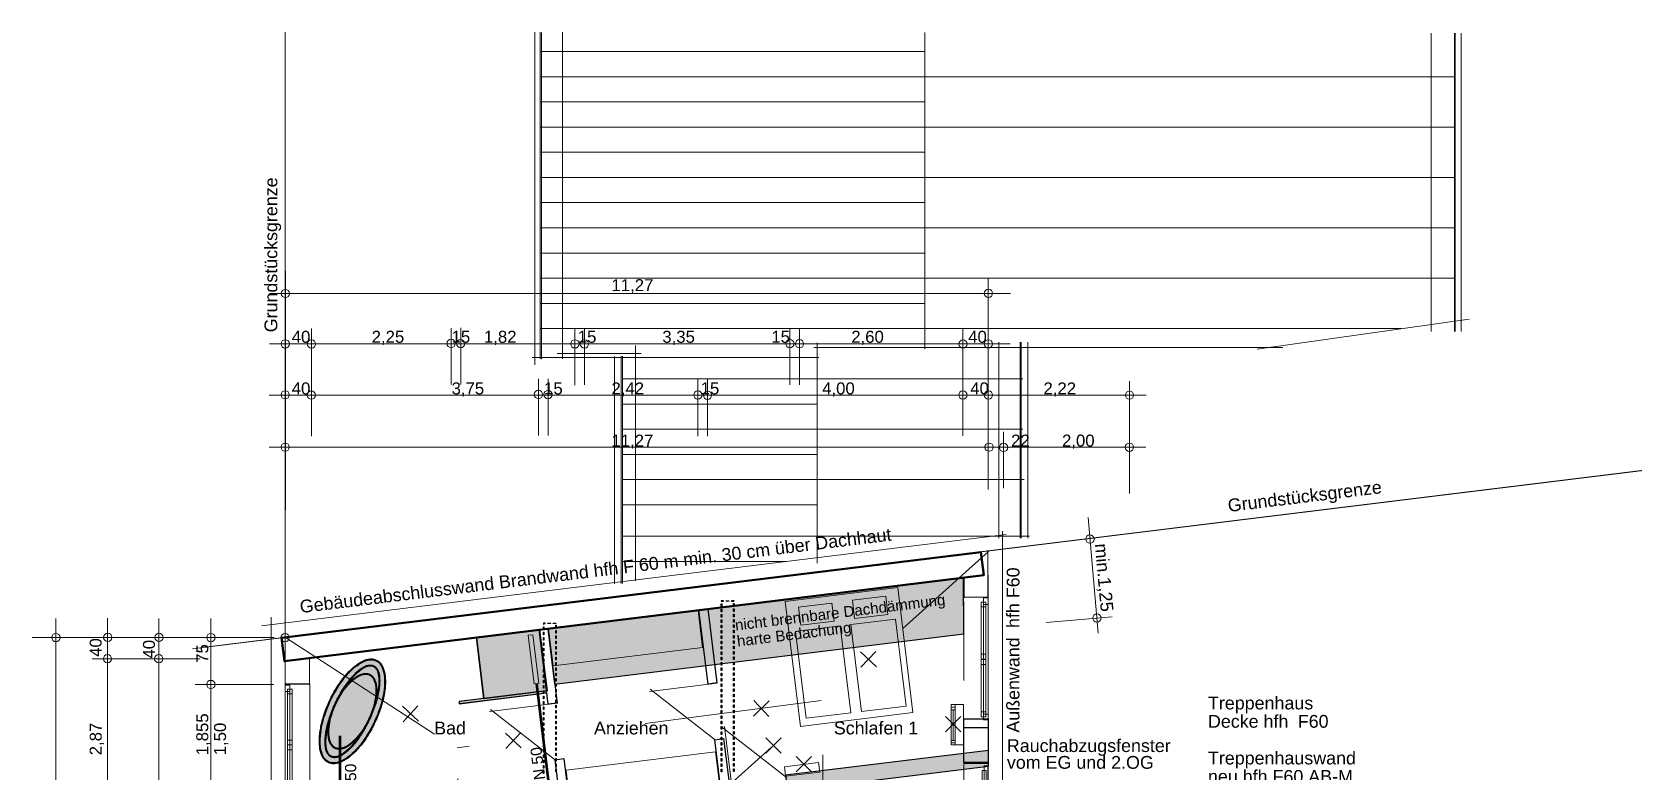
# Model space of a CAD drawing. Header units: millimetres. Extents: x 1501 to 41669, y -38 to 29710.
# Drawn here: x 1501 to 26954, y 17957 to 29710 of the extents above; entities that cross this region are included whole.
import ezdxf

# ---------------------------------------------------------------- set-up
doc = ezdxf.new("R2010")
doc.units = ezdxf.units.MM
doc.header["$LTSCALE"] = 50
doc.linetypes.add('PDF_56-4_56-4_0-0_0-0', pattern=[112.8, 56.4, -56.4, 0, 0])
for name, color, linetype in [('00_Wand_Bestand', 7, 'Continuous'), ('03_Sanitaer', 5, 'Continuous'), ('05_Linien_stark', 7, 'Continuous'), ('06_Linien_fein', 3, 'Continuous'), ('07_Bemassung', 6, 'Continuous'), ('10_Text', 7, 'Continuous'), ('11_Sonstiges', 30, 'Continuous')]:
    doc.layers.add(name, color=color, linetype=linetype)
doc.styles.add('PLAN', font='arial.ttf')

msp = doc.modelspace()

# ---------------------------------------------------------------- hatches: boundary and pattern name
at = {"layer": '00_Wand_Bestand'}
msp.add_hatch(color=7, dxfattribs=at).paths.add_polyline_path([(16697, 18299), (13473, 17903), (13504, 17655), (16698, 18047)])
at = {"layer": '03_Sanitaer', "transparency": 33554569}
msp.add_hatch(color=7, dxfattribs=at).paths.add_polyline_path([(8561, 20095), (9564, 20218), (9683, 19243), (8681, 19120)])
at = {"layer": '03_Sanitaer', "transparency": 33554559}
for points in [[(6211, 18104), (6199, 18111), (6187, 18118), (6176, 18126), (6165, 18135), (6155, 18144), (6146, 18155), (6137, 18166), (6128, 18178), (6120, 18191), (6113, 18205), (6106, 18219), (6100, 18234), (6094, 18250), (6089, 18266), (6084, 18283), (6080, 18301), (6076, 18319), (6073, 18338), (6071, 18357), (6069, 18377), (6067, 18398), (6066, 18419), (6066, 18441), (6066, 18463), (6067, 18485), (6068, 18508), (6070, 18531), (6072, 18555), (6075, 18579), (6078, 18604), (6082, 18629), (6087, 18654), (6091, 18679), (6097, 18705), (6103, 18731), (6109, 18758), (6116, 18784), (6124, 18811), (6132, 18838), (6141, 18866), (6150, 18893), (6160, 18921), (6170, 18948), (6181, 18976), (6192, 19004), (6204, 19032), (6216, 19060), (6229, 19088), (6242, 19116), (6256, 19143), (6269, 19170), (6284, 19197), (6298, 19223), (6313, 19249), (6328, 19274), (6343, 19299), (6358, 19323), (6374, 19346), (6389, 19369), (6405, 19392), (6421, 19414), (6437, 19435), (6454, 19456), (6470, 19476), (6486, 19496), (6503, 19515), (6520, 19533), (6536, 19551), (6553, 19568), (6570, 19584), (6587, 19600), (6603, 19615), (6620, 19629), (6637, 19642), (6654, 19655), (6670, 19667), (6687, 19679), (6703, 19689), (6720, 19699), (6736, 19708), (6752, 19716), (6768, 19724), (6784, 19730), (6800, 19736), (6816, 19741), (6831, 19745), (6846, 19748), (6861, 19750), (6876, 19751), (6890, 19752), (6904, 19751), (6918, 19750), (6932, 19747), (6945, 19744), (6958, 19739), (6971, 19734), (6983, 19728), (6995, 19721), (7006, 19713), (7016, 19704), (7026, 19694), (7036, 19684), (7045, 19672), (7053, 19660), (7061, 19647), (7069, 19634), (7075, 19619), (7082, 19604), (7087, 19589), (7093, 19572), (7097, 19555), (7101, 19538), (7105, 19519), (7108, 19501), (7111, 19481), (7113, 19461), (7114, 19441), (7115, 19420), (7115, 19398), (7115, 19376), (7115, 19354), (7113, 19331), (7112, 19307), (7109, 19284), (7107, 19259), (7103, 19235), (7099, 19210), (7095, 19185), (7090, 19159), (7085, 19133), (7079, 19107), (7072, 19081), (7065, 19054), (7057, 19027), (7049, 19000), (7041, 18973), (7032, 18946), (7022, 18918), (7012, 18890), (7001, 18863), (6990, 18835), (6978, 18807), (6965, 18779), (6953, 18751), (6939, 18723), (6926, 18695), (6912, 18668), (6898, 18642), (6883, 18615), (6869, 18590), (6854, 18565), (6839, 18540), (6823, 18516), (6808, 18492), (6792, 18469), (6776, 18447), (6760, 18425), (6744, 18403), (6728, 18383), (6711, 18362), (6695, 18343), (6678, 18324), (6662, 18306), (6645, 18288), (6628, 18271), (6612, 18255), (6595, 18239), (6578, 18224), (6561, 18210), (6544, 18196), (6528, 18183), (6511, 18171), (6494, 18160), (6478, 18149), (6462, 18140), (6445, 18131), (6429, 18122), (6413, 18115), (6397, 18109), (6381, 18103), (6366, 18098), (6351, 18094), (6335, 18091), (6321, 18089), (6306, 18087), (6291, 18087), (6277, 18088), (6263, 18089), (6250, 18091), (6236, 18095), (6223, 18099)], [(6253, 18194), (6242, 18200), (6232, 18206), (6223, 18214), (6215, 18222), (6207, 18232), (6199, 18242), (6192, 18254), (6186, 18266), (6181, 18279), (6176, 18293), (6171, 18308), (6167, 18324), (6164, 18340), (6162, 18357), (6160, 18375), (6158, 18394), (6157, 18413), (6157, 18433), (6157, 18453), (6158, 18475), (6159, 18496), (6161, 18519), (6164, 18541), (6167, 18565), (6171, 18589), (6175, 18613), (6180, 18638), (6185, 18663), (6191, 18688), (6198, 18714), (6205, 18741), (6213, 18767), (6221, 18794), (6229, 18821), (6239, 18849), (6249, 18877), (6259, 18904), (6270, 18933), (6281, 18961), (6293, 18989), (6306, 19018), (6319, 19046), (6332, 19074), (6346, 19102), (6360, 19130), (6374, 19157), (6389, 19183), (6403, 19209), (6418, 19234), (6433, 19259), (6449, 19283), (6464, 19307), (6480, 19330), (6495, 19352), (6511, 19374), (6527, 19395), (6542, 19415), (6558, 19435), (6574, 19453), (6590, 19472), (6606, 19489), (6622, 19506), (6638, 19522), (6653, 19537), (6669, 19551), (6684, 19564), (6700, 19577), (6715, 19589), (6730, 19599), (6745, 19609), (6760, 19618), (6775, 19626), (6789, 19633), (6803, 19640), (6817, 19645), (6831, 19649), (6844, 19652), (6858, 19654), (6870, 19655), (6883, 19655), (6895, 19654), (6907, 19652), (6918, 19649), (6929, 19644), (6939, 19639), (6949, 19632), (6958, 19625), (6967, 19616), (6975, 19607), (6982, 19596), (6989, 19585), (6995, 19572), (7001, 19559), (7006, 19545), (7010, 19530), (7014, 19515), (7017, 19498), (7020, 19481), (7022, 19463), (7023, 19445), (7024, 19426), (7025, 19406), (7024, 19385), (7023, 19364), (7022, 19342), (7020, 19320), (7017, 19297), (7014, 19274), (7011, 19250), (7006, 19226), (7001, 19201), (6996, 19176), (6990, 19150), (6984, 19124), (6977, 19098), (6969, 19071), (6961, 19044), (6952, 19017), (6943, 18990), (6933, 18962), (6923, 18934), (6912, 18906), (6900, 18878), (6888, 18850), (6876, 18821), (6863, 18793), (6849, 18764), (6835, 18736), (6821, 18709), (6807, 18682), (6793, 18656), (6778, 18630), (6763, 18604), (6748, 18580), (6733, 18555), (6717, 18532), (6702, 18509), (6686, 18487), (6671, 18465), (6655, 18444), (6639, 18424), (6623, 18404), (6607, 18385), (6591, 18367), (6576, 18350), (6560, 18333), (6544, 18317), (6528, 18302), (6513, 18288), (6497, 18274), (6481, 18262), (6466, 18250), (6451, 18239), (6436, 18229), (6421, 18220), (6407, 18212), (6392, 18205), (6378, 18199), (6364, 18194), (6350, 18190), (6337, 18186), (6324, 18184), (6311, 18183), (6299, 18183), (6287, 18184), (6275, 18187), (6264, 18190)], [(6316, 18330), (6305, 18336), (6295, 18342), (6286, 18349), (6276, 18358), (6268, 18367), (6260, 18376), (6252, 18387), (6245, 18398), (6239, 18410), (6233, 18423), (6228, 18436), (6223, 18450), (6219, 18465), (6215, 18480), (6212, 18496), (6209, 18512), (6207, 18529), (6206, 18547), (6205, 18565), (6204, 18583), (6204, 18602), (6205, 18621), (6206, 18641), (6208, 18661), (6210, 18682), (6213, 18703), (6216, 18724), (6220, 18746), (6224, 18768), (6229, 18790), (6235, 18813), (6241, 18835), (6247, 18858), (6254, 18881), (6262, 18904), (6270, 18928), (6279, 18951), (6288, 18975), (6298, 18999), (6308, 19022), (6319, 19046), (6330, 19070), (6342, 19093), (6354, 19115), (6366, 19138), (6378, 19159), (6391, 19181), (6404, 19202), (6417, 19222), (6430, 19241), (6444, 19261), (6457, 19279), (6471, 19297), (6485, 19315), (6499, 19332), (6513, 19348), (6528, 19363), (6542, 19378), (6557, 19393), (6571, 19406), (6585, 19419), (6600, 19431), (6614, 19443), (6629, 19454), (6643, 19464), (6658, 19473), (6672, 19482), (6686, 19489), (6700, 19496), (6714, 19503), (6728, 19508), (6741, 19512), (6755, 19516), (6768, 19519), (6781, 19521), (6794, 19522), (6807, 19522), (6819, 19521), (6831, 19519), (6843, 19517), (6854, 19513), (6865, 19508), (6876, 19503), (6886, 19496), (6896, 19489), (6905, 19481), (6914, 19472), (6922, 19462), (6929, 19452), (6936, 19441), (6942, 19429), (6948, 19416), (6954, 19403), (6958, 19389), (6963, 19374), (6966, 19359), (6969, 19343), (6972, 19327), (6974, 19310), (6976, 19292), (6977, 19274), (6977, 19256), (6977, 19237), (6976, 19217), (6975, 19197), (6974, 19177), (6971, 19157), (6969, 19136), (6965, 19114), (6961, 19093), (6957, 19071), (6952, 19048), (6947, 19026), (6941, 19003), (6934, 18980), (6927, 18957), (6920, 18934), (6911, 18911), (6903, 18887), (6893, 18864), (6884, 18840), (6873, 18816), (6863, 18793), (6851, 18769), (6840, 18746), (6828, 18723), (6816, 18701), (6803, 18679), (6791, 18658), (6778, 18637), (6765, 18617), (6751, 18597), (6738, 18578), (6724, 18559), (6710, 18541), (6696, 18524), (6682, 18507), (6668, 18491), (6654, 18475), (6639, 18460), (6625, 18446), (6610, 18432), (6596, 18419), (6581, 18407), (6567, 18396), (6553, 18385), (6538, 18375), (6524, 18365), (6510, 18357), (6495, 18349), (6481, 18342), (6467, 18336), (6454, 18331), (6440, 18326), (6427, 18322), (6413, 18320), (6400, 18318), (6387, 18317), (6375, 18317), (6362, 18317), (6350, 18319), (6339, 18322), (6327, 18326)]]:
    msp.add_hatch(color=7, dxfattribs=at).paths.add_polyline_path(points)
at = {"layer": '11_Sonstiges', "transparency": 33554559}
msp.add_hatch(color=7, dxfattribs=at).paths.add_polyline_path([(16302, 21037), (9695, 20225), (9802, 19353), (16304, 20152)])
at = {"layer": '11_Sonstiges'}
msp.add_hatch(color=7, dxfattribs=at).paths.add_polyline_path([(8285, 19077), (8290, 19040), (9676, 19211), (9671, 19247)])

# ---------------------------------------------------------------- linework, layer by layer
at = {"layer": '00_Wand_Bestand'}
msp.add_lwpolyline([(16697, 18299), (13473, 17903), (13504, 17655), (16698, 18047)], close=True, dxfattribs=at)
at = {"layer": '03_Sanitaer'}
for points in [[(8561, 20095), (9564, 20218), (9683, 19243), (8681, 19120)], [(6211, 18104), (6199, 18111), (6187, 18118), (6176, 18126), (6165, 18135), (6155, 18144), (6146, 18155), (6137, 18166), (6128, 18178), (6120, 18191), (6113, 18205), (6106, 18219), (6100, 18234), (6094, 18250), (6089, 18266), (6084, 18283), (6080, 18301), (6076, 18319), (6073, 18338), (6071, 18357), (6069, 18377), (6067, 18398), (6066, 18419), (6066, 18441), (6066, 18463), (6067, 18485), (6068, 18508), (6070, 18531), (6072, 18555), (6075, 18579), (6078, 18604), (6082, 18629), (6087, 18654), (6091, 18679), (6097, 18705), (6103, 18731), (6109, 18758), (6116, 18784), (6124, 18811), (6132, 18838), (6141, 18866), (6150, 18893), (6160, 18921), (6170, 18948), (6181, 18976), (6192, 19004), (6204, 19032), (6216, 19060), (6229, 19088), (6242, 19116), (6256, 19143), (6269, 19170), (6284, 19197), (6298, 19223), (6313, 19249), (6328, 19274), (6343, 19299), (6358, 19323), (6374, 19346), (6389, 19369), (6405, 19392), (6421, 19414), (6437, 19435), (6454, 19456), (6470, 19476), (6486, 19496), (6503, 19515), (6520, 19533), (6536, 19551), (6553, 19568), (6570, 19584), (6587, 19600), (6603, 19615), (6620, 19629), (6637, 19642), (6654, 19655), (6670, 19667), (6687, 19679), (6703, 19689), (6720, 19699), (6736, 19708), (6752, 19716), (6768, 19724), (6784, 19730), (6800, 19736), (6816, 19741), (6831, 19745), (6846, 19748), (6861, 19750), (6876, 19751), (6890, 19752), (6904, 19751), (6918, 19750), (6932, 19747), (6945, 19744), (6958, 19739), (6971, 19734), (6983, 19728), (6995, 19721), (7006, 19713), (7016, 19704), (7026, 19694), (7036, 19684), (7045, 19672), (7053, 19660), (7061, 19647), (7069, 19634), (7075, 19619), (7082, 19604), (7087, 19589), (7093, 19572), (7097, 19555), (7101, 19538), (7105, 19519), (7108, 19501), (7111, 19481), (7113, 19461), (7114, 19441), (7115, 19420), (7115, 19398), (7115, 19376), (7115, 19354), (7113, 19331), (7112, 19307), (7109, 19284), (7107, 19259), (7103, 19235), (7099, 19210), (7095, 19185), (7090, 19159), (7085, 19133), (7079, 19107), (7072, 19081), (7065, 19054), (7057, 19027), (7049, 19000), (7041, 18973), (7032, 18946), (7022, 18918), (7012, 18890), (7001, 18863), (6990, 18835), (6978, 18807), (6965, 18779), (6953, 18751), (6939, 18723), (6926, 18695), (6912, 18668), (6898, 18642), (6883, 18615), (6869, 18590), (6854, 18565), (6839, 18540), (6823, 18516), (6808, 18492), (6792, 18469), (6776, 18447), (6760, 18425), (6744, 18403), (6728, 18383), (6711, 18362), (6695, 18343), (6678, 18324), (6662, 18306), (6645, 18288), (6628, 18271), (6612, 18255), (6595, 18239), (6578, 18224), (6561, 18210), (6544, 18196), (6528, 18183), (6511, 18171), (6494, 18160), (6478, 18149), (6462, 18140), (6445, 18131), (6429, 18122), (6413, 18115), (6397, 18109), (6381, 18103), (6366, 18098), (6351, 18094), (6335, 18091), (6321, 18089), (6306, 18087), (6291, 18087), (6277, 18088), (6263, 18089), (6250, 18091), (6236, 18095), (6223, 18099)], [(6253, 18194), (6242, 18200), (6232, 18206), (6223, 18214), (6215, 18222), (6207, 18232), (6199, 18242), (6192, 18254), (6186, 18266), (6181, 18279), (6176, 18293), (6171, 18308), (6167, 18324), (6164, 18340), (6162, 18357), (6160, 18375), (6158, 18394), (6157, 18413), (6157, 18433), (6157, 18453), (6158, 18475), (6159, 18496), (6161, 18519), (6164, 18541), (6167, 18565), (6171, 18589), (6175, 18613), (6180, 18638), (6185, 18663), (6191, 18688), (6198, 18714), (6205, 18741), (6213, 18767), (6221, 18794), (6229, 18821), (6239, 18849), (6249, 18877), (6259, 18904), (6270, 18933), (6281, 18961), (6293, 18989), (6306, 19018), (6319, 19046), (6332, 19074), (6346, 19102), (6360, 19130), (6374, 19157), (6389, 19183), (6403, 19209), (6418, 19234), (6433, 19259), (6449, 19283), (6464, 19307), (6480, 19330), (6495, 19352), (6511, 19374), (6527, 19395), (6542, 19415), (6558, 19435), (6574, 19453), (6590, 19472), (6606, 19489), (6622, 19506), (6638, 19522), (6653, 19537), (6669, 19551), (6684, 19564), (6700, 19577), (6715, 19589), (6730, 19599), (6745, 19609), (6760, 19618), (6775, 19626), (6789, 19633), (6803, 19640), (6817, 19645), (6831, 19649), (6844, 19652), (6858, 19654), (6870, 19655), (6883, 19655), (6895, 19654), (6907, 19652), (6918, 19649), (6929, 19644), (6939, 19639), (6949, 19632), (6958, 19625), (6967, 19616), (6975, 19607), (6982, 19596), (6989, 19585), (6995, 19572), (7001, 19559), (7006, 19545), (7010, 19530), (7014, 19515), (7017, 19498), (7020, 19481), (7022, 19463), (7023, 19445), (7024, 19426), (7025, 19406), (7024, 19385), (7023, 19364), (7022, 19342), (7020, 19320), (7017, 19297), (7014, 19274), (7011, 19250), (7006, 19226), (7001, 19201), (6996, 19176), (6990, 19150), (6984, 19124), (6977, 19098), (6969, 19071), (6961, 19044), (6952, 19017), (6943, 18990), (6933, 18962), (6923, 18934), (6912, 18906), (6900, 18878), (6888, 18850), (6876, 18821), (6863, 18793), (6849, 18764), (6835, 18736), (6821, 18709), (6807, 18682), (6793, 18656), (6778, 18630), (6763, 18604), (6748, 18580), (6733, 18555), (6717, 18532), (6702, 18509), (6686, 18487), (6671, 18465), (6655, 18444), (6639, 18424), (6623, 18404), (6607, 18385), (6591, 18367), (6576, 18350), (6560, 18333), (6544, 18317), (6528, 18302), (6513, 18288), (6497, 18274), (6481, 18262), (6466, 18250), (6451, 18239), (6436, 18229), (6421, 18220), (6407, 18212), (6392, 18205), (6378, 18199), (6364, 18194), (6350, 18190), (6337, 18186), (6324, 18184), (6311, 18183), (6299, 18183), (6287, 18184), (6275, 18187), (6264, 18190)], [(6316, 18330), (6305, 18336), (6295, 18342), (6286, 18349), (6276, 18358), (6268, 18367), (6260, 18376), (6252, 18387), (6245, 18398), (6239, 18410), (6233, 18423), (6228, 18436), (6223, 18450), (6219, 18465), (6215, 18480), (6212, 18496), (6209, 18512), (6207, 18529), (6206, 18547), (6205, 18565), (6204, 18583), (6204, 18602), (6205, 18621), (6206, 18641), (6208, 18661), (6210, 18682), (6213, 18703), (6216, 18724), (6220, 18746), (6224, 18768), (6229, 18790), (6235, 18813), (6241, 18835), (6247, 18858), (6254, 18881), (6262, 18904), (6270, 18928), (6279, 18951), (6288, 18975), (6298, 18999), (6308, 19022), (6319, 19046), (6330, 19070), (6342, 19093), (6354, 19115), (6366, 19138), (6378, 19159), (6391, 19181), (6404, 19202), (6417, 19222), (6430, 19241), (6444, 19261), (6457, 19279), (6471, 19297), (6485, 19315), (6499, 19332), (6513, 19348), (6528, 19363), (6542, 19378), (6557, 19393), (6571, 19406), (6585, 19419), (6600, 19431), (6614, 19443), (6629, 19454), (6643, 19464), (6658, 19473), (6672, 19482), (6686, 19489), (6700, 19496), (6714, 19503), (6728, 19508), (6741, 19512), (6755, 19516), (6768, 19519), (6781, 19521), (6794, 19522), (6807, 19522), (6819, 19521), (6831, 19519), (6843, 19517), (6854, 19513), (6865, 19508), (6876, 19503), (6886, 19496), (6896, 19489), (6905, 19481), (6914, 19472), (6922, 19462), (6929, 19452), (6936, 19441), (6942, 19429), (6948, 19416), (6954, 19403), (6958, 19389), (6963, 19374), (6966, 19359), (6969, 19343), (6972, 19327), (6974, 19310), (6976, 19292), (6977, 19274), (6977, 19256), (6977, 19237), (6976, 19217), (6975, 19197), (6974, 19177), (6971, 19157), (6969, 19136), (6965, 19114), (6961, 19093), (6957, 19071), (6952, 19048), (6947, 19026), (6941, 19003), (6934, 18980), (6927, 18957), (6920, 18934), (6911, 18911), (6903, 18887), (6893, 18864), (6884, 18840), (6873, 18816), (6863, 18793), (6851, 18769), (6840, 18746), (6828, 18723), (6816, 18701), (6803, 18679), (6791, 18658), (6778, 18637), (6765, 18617), (6751, 18597), (6738, 18578), (6724, 18559), (6710, 18541), (6696, 18524), (6682, 18507), (6668, 18491), (6654, 18475), (6639, 18460), (6625, 18446), (6610, 18432), (6596, 18419), (6581, 18407), (6567, 18396), (6553, 18385), (6538, 18375), (6524, 18365), (6510, 18357), (6495, 18349), (6481, 18342), (6467, 18336), (6454, 18331), (6440, 18326), (6427, 18322), (6413, 18320), (6400, 18318), (6387, 18317), (6375, 18317), (6362, 18317), (6350, 18319), (6339, 18322), (6327, 18326)]]:
    msp.add_lwpolyline(points, close=True, dxfattribs=at)
at = {"layer": '05_Linien_stark', "lineweight": 15}
for p, q in [((5940, 25003), (5940, 24103)), ((8160, 25008), (8160, 24109)), ((8160, 25008), (8160, 24109)), ((8313, 25010), (8313, 24111)), ((10126, 25002), (10126, 24103)), ((10126, 25002), (10126, 24103)), ((10279, 25004), (10279, 24105)), ((13542, 25006), (13542, 24106)), ((13542, 25006), (13542, 24106)), ((13696, 25008), (13696, 24108)), ((16292, 25002), (16292, 24103)), ((5939, 24192), (5939, 23293)), ((9547, 24199), (9547, 23299)), ((9547, 24199), (9547, 23299)), ((9701, 24201), (9701, 23301)), ((12081, 24189), (12081, 23290)), ((12081, 24189), (12081, 23290)), ((12234, 24191), (12234, 23292)), ((16292, 24194), (16292, 23294)), ((16938, 23362), (16938, 22463)), ((18662, 20423), (17616, 20331)), ((2455, 19754), (3354, 19754)), ((2455, 19754), (3354, 19754)), ((2455, 19754), (3354, 19754)), ((2455, 19754), (3354, 19754)), ((3270, 19755), (4169, 19755)), ((3270, 19755), (4169, 19755)), ((3270, 19755), (4169, 19755)), ((3270, 19755), (4169, 19755)), ((4093, 19347), (5345, 19347))]:
    msp.add_line(p, q, dxfattribs=at)
at = {"layer": '05_Linien_stark', "lineweight": 20}
for p, q in [((16688, 21474), (16688, 20726)), ((16309, 21052), (16309, 20724)), ((16298, 20734), (16700, 20734)), ((5907, 19776), (5907, 19341)), ((5516, 19351), (5916, 19351))]:
    msp.add_line(p, q, dxfattribs=at)
at = {"layer": '05_Linien_stark', "lineweight": 53}
msp.add_line((6396, 17301), (6396, 18532), dxfattribs=at)
at = {"layer": '05_Linien_stark', "lineweight": 50}
msp.add_lwpolyline([(5465, 20086), (5510, 19716), (16622, 21080), (16576, 21450)], close=True, dxfattribs=at)
at = {"layer": '05_Linien_stark', "lineweight": 20}
for points in [[(16580, 20656), (16655, 20656), (16655, 19746), (16580, 19746)], [(16620, 20720), (16695, 20720), (16695, 18876), (16620, 18876)], [(16620, 20617), (16695, 20617), (16695, 18782), (16620, 18782)], [(16580, 20580), (16655, 20580), (16655, 19825), (16580, 19825)], [(16580, 19744), (16655, 19744), (16655, 18833), (16580, 18833)], [(16580, 19666), (16655, 19666), (16655, 18909), (16580, 18909)], [(5521, 19356), (5913, 19356), (5913, 7453), (5521, 7453)], [(5521, 19335), (5596, 19335), (5596, 17540), (5521, 17540)], [(5521, 19235), (5596, 19235), (5596, 17448), (5521, 17448)], [(5560, 19200), (5636, 19200), (5636, 18464), (5560, 18464)], [(5561, 19274), (5636, 19274), (5636, 18388), (5561, 18388)], [(5561, 18385), (5636, 18385), (5636, 17498), (5561, 17498)], [(5560, 18309), (5636, 18309), (5636, 17572), (5560, 17572)], [(16306, 18090), (16692, 18090), (16692, 15698), (16306, 15698)], [(16598, 17982), (16659, 17982), (16659, 16996), (16598, 16996)], [(16629, 18054), (16689, 18054), (16689, 16917), (16629, 16917)]]:
    msp.add_lwpolyline(points, close=True, dxfattribs=at)
at = {"layer": '05_Linien_stark', "lineweight": 18}
for points in [[(12083, 20522), (12155, 19936), (9781, 19644), (9709, 20231)], [(8566, 20091), (9560, 20213), (9678, 19247), (8685, 19125)], [(12360, 18275), (12432, 17688), (10059, 17397), (9986, 17983)]]:
    msp.add_lwpolyline(points, close=True, dxfattribs=at)
at = {"layer": '05_Linien_stark', "lineweight": 25}
for points in [[(12381, 19370), (12242, 19353), (12097, 20530), (12237, 20547)], [(16306, 18800), (16694, 18800), (16694, 18658), (16306, 18658)], [(16306, 18800), (16692, 18800), (16692, 18108), (16306, 18108)], [(10047, 17388), (9908, 17371), (9812, 18151), (9952, 18168)]]:
    msp.add_lwpolyline(points, close=True, dxfattribs=at)
at = {"layer": '05_Linien_stark', "lineweight": 15}
for points in [[(16104, 19028), (16303, 19028), (16303, 18386), (16104, 18386)], [(16106, 19028), (16168, 19028), (16168, 18385), (16106, 18385)], [(16106, 18985), (16168, 18985), (16168, 18421), (16106, 18421)], [(16106, 18945), (16168, 18945), (16168, 18457), (16106, 18457)], [(13454, 18039), (13472, 17887), (14017, 17954), (13999, 18106)]]:
    msp.add_lwpolyline(points, close=True, dxfattribs=at)
at = {"layer": '06_Linien_fein', "lineweight": 9}
for p, q in [((9490, 24424), (9490, 29706)), ((9577, 24518), (9577, 29707)), ((9594, 24516), (9594, 29705)), ((9928, 24517), (9928, 29707)), ((15684, 24673), (15684, 29701)), ((23731, 24954), (23731, 29692)), ((24101, 24954), (24101, 29692)), ((24115, 24954), (24115, 29692)), ((24209, 24954), (24209, 29692)), ((9585, 29400), (15683, 29400)), ((9585, 29000), (24094, 29000)), ((9585, 28600), (15683, 28600)), ((9585, 28200), (24094, 28200)), ((9585, 27800), (15683, 27800)), ((9585, 27400), (24094, 27400)), ((9585, 27000), (15683, 27000)), ((9585, 26600), (24094, 26600)), ((9585, 26200), (15683, 26200)), ((9585, 25800), (24094, 25800)), ((9585, 25400), (15683, 25400)), ((9585, 25000), (23259, 25000)), ((24336, 25149), (20966, 24675)), ((11091, 20991), (11091, 24730)), ((13921, 24700), (21375, 24700)), ((13975, 21271), (13975, 24772)), ((16864, 21672), (16864, 24786)), ((17201, 21672), (17201, 24786)), ((17219, 21672), (17219, 24786)), ((17323, 21672), (17323, 24785)), ((9448, 24542), (14004, 24542)), ((9842, 24604), (11180, 24604)), ((10755, 20947), (10755, 24558)), ((10860, 20948), (10860, 24559)), ((10881, 20949), (10881, 24560)), ((10880, 24200), (17246, 24200)), ((10881, 23800), (13982, 23800)), ((10877, 23400), (17246, 23400)), ((10882, 23000), (13979, 23000)), ((10882, 22600), (17263, 22600)), ((10882, 22200), (13979, 22200)), ((5148, 20277), (16979, 21730)), ((10882, 21700), (17352, 21700)), ((16923, 7308), (16923, 21780)), ((10882, 21300), (13489, 21300)), ((5302, 6519), (5302, 20416)), ((16618, 19823), (16618, 20583)), ((16618, 18905), (16618, 19668)), ((12388, 19369), (11309, 19236)), ((5598, 18462), (5598, 19203)), ((11324, 19271), (12358, 18463)), ((16137, 18454), (16137, 18942)), ((5598, 17569), (5598, 18311))]:
    msp.add_line(p, q, dxfattribs=at)
at = {"layer": '06_Linien_fein', "linetype": 'PDF_56-4_56-4_0-0_0-0', "lineweight": 9}
for p, q in [((16306, 8127), (16306, 20665)), ((14068, 9767), (14068, 19102))]:
    msp.add_line(p, q, dxfattribs=at)
at = {"layer": '06_Linien_fein', "lineweight": 5}
for p, q in [((14916, 19628), (14663, 19864)), ((14916, 19628), (14663, 19864)), ((14672, 19620), (14907, 19872)), ((14672, 19620), (14907, 19872)), ((7640, 18763), (7387, 18999)), ((7640, 18763), (7387, 18999)), ((7396, 18755), (7632, 19007)), ((7396, 18755), (7632, 19007)), ((12963, 18845), (13212, 19085)), ((12963, 18845), (13212, 19085)), ((13207, 18840), (12968, 19089)), ((13207, 18840), (12968, 19089)), ((16013, 18596), (16257, 18840)), ((16257, 18596), (16013, 18840)), ((16013, 18596), (16257, 18840)), ((16257, 18596), (16013, 18840)), ((9031, 18330), (9266, 18583)), ((9031, 18330), (9266, 18583)), ((9275, 18338), (9022, 18574)), ((9275, 18338), (9022, 18574)), ((13159, 18255), (13403, 18499)), ((13403, 18255), (13159, 18499)), ((13159, 18255), (13403, 18499)), ((13403, 18255), (13159, 18499)), ((13640, 17959), (13884, 18203)), ((13884, 17959), (13640, 18203)), ((13640, 17959), (13884, 18203)), ((13884, 17959), (13640, 18203))]:
    msp.add_line(p, q, dxfattribs=at)
for points in [[(13712, 18681), (15498, 18900), (15255, 20886), (13468, 20666)], [(13716, 20286), (14247, 20351), (14211, 20640), (13681, 20575)], [(14571, 20395), (15101, 20460), (15066, 20749), (14536, 20684)], [(14679, 18916), (15389, 19003), (15219, 20384), (14509, 20297)], [(13802, 18809), (14512, 18896), (14342, 20277), (13632, 20189)]]:
    msp.add_lwpolyline(points, close=True, dxfattribs=at)
at = {"layer": '06_Linien_fein', "lineweight": 9}
msp.add_lwpolyline([(9551, 19363), (9479, 19354), (9384, 20127), (9456, 20136)], close=True, dxfattribs=at)
at = {"layer": '06_Linien_fein'}
for points in [[(6211, 18104), (6199, 18111), (6187, 18118), (6176, 18126), (6165, 18135), (6155, 18144), (6146, 18155), (6137, 18166), (6128, 18178), (6120, 18191), (6113, 18205), (6106, 18219), (6100, 18234), (6094, 18250), (6089, 18266), (6084, 18283), (6080, 18301), (6076, 18319), (6073, 18338), (6071, 18357), (6069, 18377), (6067, 18398), (6066, 18419), (6066, 18441), (6066, 18463), (6067, 18485), (6068, 18508), (6070, 18531), (6072, 18555), (6075, 18579), (6078, 18604), (6082, 18629), (6087, 18654), (6091, 18679), (6097, 18705), (6103, 18731), (6109, 18758), (6116, 18784), (6124, 18811), (6132, 18838), (6141, 18866), (6150, 18893), (6160, 18921), (6170, 18948), (6181, 18976), (6192, 19004), (6204, 19032), (6216, 19060), (6229, 19088), (6242, 19116), (6256, 19143), (6269, 19170), (6284, 19197), (6298, 19223), (6313, 19249), (6328, 19274), (6343, 19299), (6358, 19323), (6374, 19346), (6389, 19369), (6405, 19392), (6421, 19414), (6437, 19435), (6454, 19456), (6470, 19476), (6486, 19496), (6503, 19515), (6520, 19533), (6536, 19551), (6553, 19568), (6570, 19584), (6587, 19600), (6603, 19615), (6620, 19629), (6637, 19642), (6654, 19655), (6670, 19667), (6687, 19679), (6703, 19689), (6720, 19699), (6736, 19708), (6752, 19716), (6768, 19724), (6784, 19730), (6800, 19736), (6816, 19741), (6831, 19745), (6846, 19748), (6861, 19750), (6876, 19751), (6890, 19752), (6904, 19751), (6918, 19750), (6932, 19747), (6945, 19744), (6958, 19739), (6971, 19734), (6983, 19728), (6995, 19721), (7006, 19713), (7016, 19704), (7026, 19694), (7036, 19684), (7045, 19672), (7053, 19660), (7061, 19647), (7069, 19634), (7075, 19619), (7082, 19604), (7087, 19589), (7093, 19572), (7097, 19555), (7101, 19538), (7105, 19519), (7108, 19501), (7111, 19481), (7113, 19461), (7114, 19441), (7115, 19420), (7115, 19398), (7115, 19376), (7115, 19354), (7113, 19331), (7112, 19307), (7109, 19284), (7107, 19259), (7103, 19235), (7099, 19210), (7095, 19185), (7090, 19159), (7085, 19133), (7079, 19107), (7072, 19081), (7065, 19054), (7057, 19027), (7049, 19000), (7041, 18973), (7032, 18946), (7022, 18918), (7012, 18890), (7001, 18863), (6990, 18835), (6978, 18807), (6965, 18779), (6953, 18751), (6939, 18723), (6926, 18695), (6912, 18668), (6898, 18642), (6883, 18615), (6869, 18590), (6854, 18565), (6839, 18540), (6823, 18516), (6808, 18492), (6792, 18469), (6776, 18447), (6760, 18425), (6744, 18403), (6728, 18383), (6711, 18362), (6695, 18343), (6678, 18324), (6662, 18306), (6645, 18288), (6628, 18271), (6612, 18255), (6595, 18239), (6578, 18224), (6561, 18210), (6544, 18196), (6528, 18183), (6511, 18171), (6494, 18160), (6478, 18149), (6462, 18140), (6445, 18131), (6429, 18122), (6413, 18115), (6397, 18109), (6381, 18103), (6366, 18098), (6351, 18094), (6335, 18091), (6321, 18089), (6306, 18087), (6291, 18087), (6277, 18088), (6263, 18089), (6250, 18091), (6236, 18095), (6223, 18099)], [(6216, 18116), (6204, 18122), (6193, 18129), (6182, 18137), (6172, 18145), (6162, 18155), (6153, 18165), (6145, 18176), (6137, 18188), (6129, 18200), (6122, 18214), (6116, 18228), (6110, 18242), (6104, 18258), (6099, 18274), (6095, 18290), (6091, 18308), (6088, 18325), (6085, 18344), (6083, 18363), (6080, 18401), (6078, 18442), (6079, 18484), (6082, 18528), (6087, 18574), (6093, 18621), (6102, 18669), (6112, 18718), (6125, 18768), (6139, 18819), (6156, 18871), (6174, 18923), (6194, 18976), (6216, 19029), (6240, 19083), (6265, 19136), (6292, 19187), (6320, 19236), (6348, 19284), (6377, 19330), (6407, 19373), (6437, 19415), (6468, 19455), (6500, 19492), (6531, 19528), (6563, 19560), (6595, 19591), (6627, 19619), (6659, 19644), (6691, 19666), (6707, 19677), (6722, 19686), (6738, 19695), (6754, 19703), (6769, 19711), (6785, 19717), (6800, 19723), (6815, 19728), (6830, 19732), (6845, 19735), (6859, 19737), (6873, 19739), (6887, 19739), (6901, 19739), (6915, 19738), (6928, 19735), (6941, 19732), (6953, 19728), (6965, 19723), (6977, 19717), (6989, 19710), (6999, 19702), (7009, 19693), (7019, 19684), (7028, 19674), (7037, 19663), (7045, 19651), (7052, 19638), (7059, 19625), (7066, 19611), (7072, 19596), (7077, 19581), (7082, 19565), (7086, 19548), (7090, 19531), (7094, 19513), (7096, 19495), (7099, 19476), (7102, 19437), (7103, 19397), (7102, 19354), (7100, 19310), (7095, 19265), (7088, 19218), (7080, 19170), (7069, 19121), (7057, 19070), (7042, 19019), (7026, 18968), (7008, 18915), (6988, 18862), (6965, 18809), (6941, 18756), (6916, 18703), (6889, 18652), (6862, 18602), (6833, 18555), (6804, 18509), (6774, 18465), (6744, 18423), (6713, 18384), (6682, 18346), (6650, 18311), (6618, 18278), (6586, 18248), (6554, 18220), (6523, 18195), (6491, 18172), (6475, 18162), (6459, 18152), (6443, 18143), (6428, 18135), (6412, 18128), (6397, 18121), (6381, 18116), (6366, 18111), (6351, 18107), (6337, 18104), (6322, 18101), (6308, 18100), (6294, 18099), (6280, 18100), (6267, 18101), (6254, 18103), (6241, 18106), (6228, 18110)], [(6253, 18194), (6242, 18200), (6232, 18206), (6223, 18214), (6215, 18222), (6207, 18232), (6199, 18242), (6192, 18254), (6186, 18266), (6181, 18279), (6176, 18293), (6171, 18308), (6167, 18324), (6164, 18340), (6162, 18357), (6160, 18375), (6158, 18394), (6157, 18413), (6157, 18433), (6157, 18453), (6158, 18475), (6159, 18496), (6161, 18519), (6164, 18541), (6167, 18565), (6171, 18589), (6175, 18613), (6180, 18638), (6185, 18663), (6191, 18688), (6198, 18714), (6205, 18741), (6213, 18767), (6221, 18794), (6229, 18821), (6239, 18849), (6249, 18877), (6259, 18904), (6270, 18933), (6281, 18961), (6293, 18989), (6306, 19018), (6319, 19046), (6332, 19074), (6346, 19102), (6360, 19130), (6374, 19157), (6389, 19183), (6403, 19209), (6418, 19234), (6433, 19259), (6449, 19283), (6464, 19307), (6480, 19330), (6495, 19352), (6511, 19374), (6527, 19395), (6542, 19415), (6558, 19435), (6574, 19453), (6590, 19472), (6606, 19489), (6622, 19506), (6638, 19522), (6653, 19537), (6669, 19551), (6684, 19564), (6700, 19577), (6715, 19589), (6730, 19599), (6745, 19609), (6760, 19618), (6775, 19626), (6789, 19633), (6803, 19640), (6817, 19645), (6831, 19649), (6844, 19652), (6858, 19654), (6870, 19655), (6883, 19655), (6895, 19654), (6907, 19652), (6918, 19649), (6929, 19644), (6939, 19639), (6949, 19632), (6958, 19625), (6967, 19616), (6975, 19607), (6982, 19596), (6989, 19585), (6995, 19572), (7001, 19559), (7006, 19545), (7010, 19530), (7014, 19515), (7017, 19498), (7020, 19481), (7022, 19463), (7023, 19445), (7024, 19426), (7025, 19406), (7024, 19385), (7023, 19364), (7022, 19342), (7020, 19320), (7017, 19297), (7014, 19274), (7011, 19250), (7006, 19226), (7001, 19201), (6996, 19176), (6990, 19150), (6984, 19124), (6977, 19098), (6969, 19071), (6961, 19044), (6952, 19017), (6943, 18990), (6933, 18962), (6923, 18934), (6912, 18906), (6900, 18878), (6888, 18850), (6876, 18821), (6863, 18793), (6849, 18764), (6835, 18736), (6821, 18709), (6807, 18682), (6793, 18656), (6778, 18630), (6763, 18604), (6748, 18580), (6733, 18555), (6717, 18532), (6702, 18509), (6686, 18487), (6671, 18465), (6655, 18444), (6639, 18424), (6623, 18404), (6607, 18385), (6591, 18367), (6576, 18350), (6560, 18333), (6544, 18317), (6528, 18302), (6513, 18288), (6497, 18274), (6481, 18262), (6466, 18250), (6451, 18239), (6436, 18229), (6421, 18220), (6407, 18212), (6392, 18205), (6378, 18199), (6364, 18194), (6350, 18190), (6337, 18186), (6324, 18184), (6311, 18183), (6299, 18183), (6287, 18184), (6275, 18187), (6264, 18190)], [(6258, 18205), (6249, 18210), (6240, 18216), (6232, 18223), (6224, 18230), (6217, 18238), (6211, 18247), (6205, 18257), (6199, 18267), (6194, 18279), (6189, 18291), (6185, 18303), (6182, 18317), (6178, 18331), (6176, 18345), (6174, 18360), (6172, 18376), (6171, 18393), (6170, 18410), (6169, 18451), (6172, 18496), (6177, 18543), (6184, 18592), (6194, 18644), (6206, 18697), (6221, 18751), (6238, 18807), (6257, 18865), (6279, 18923), (6303, 18982), (6330, 19041), (6358, 19099), (6388, 19156), (6418, 19210), (6450, 19262), (6482, 19311), (6514, 19357), (6547, 19401), (6580, 19441), (6613, 19478), (6646, 19512), (6678, 19543), (6711, 19569), (6724, 19580), (6737, 19589), (6751, 19598), (6764, 19606), (6777, 19613), (6789, 19620), (6802, 19626), (6814, 19631), (6826, 19635), (6838, 19638), (6850, 19641), (6861, 19642), (6872, 19643), (6883, 19643), (6894, 19642), (6904, 19640), (6914, 19637), (6924, 19633), (6933, 19628), (6941, 19623), (6950, 19616), (6957, 19609), (6964, 19600), (6971, 19591), (6977, 19582), (6982, 19571), (6988, 19560), (6992, 19548), (6996, 19535), (7000, 19522), (7003, 19508), (7006, 19493), (7008, 19478), (7010, 19462), (7011, 19446), (7012, 19429), (7012, 19387), (7010, 19343), (7005, 19296), (6997, 19246), (6988, 19195), (6975, 19142), (6961, 19087), (6944, 19031), (6924, 18974), (6902, 18916), (6878, 18857), (6851, 18798), (6823, 18739), (6794, 18683), (6763, 18629), (6732, 18577), (6700, 18528), (6667, 18482), (6635, 18438), (6602, 18398), (6569, 18360), (6536, 18326), (6503, 18296), (6471, 18269), (6457, 18259), (6444, 18249), (6431, 18241), (6418, 18232), (6405, 18225), (6392, 18219), (6380, 18213), (6367, 18208), (6355, 18204), (6343, 18200), (6332, 18198), (6320, 18196), (6309, 18195), (6298, 18195), (6288, 18197), (6277, 18199), (6267, 18201)], [(6316, 18330), (6305, 18336), (6295, 18342), (6286, 18349), (6276, 18358), (6268, 18367), (6260, 18376), (6252, 18387), (6245, 18398), (6239, 18410), (6233, 18423), (6228, 18436), (6223, 18450), (6219, 18465), (6215, 18480), (6212, 18496), (6209, 18512), (6207, 18529), (6206, 18547), (6205, 18565), (6204, 18583), (6204, 18602), (6205, 18621), (6206, 18641), (6208, 18661), (6210, 18682), (6213, 18703), (6216, 18724), (6220, 18746), (6224, 18768), (6229, 18790), (6235, 18813), (6241, 18835), (6247, 18858), (6254, 18881), (6262, 18904), (6270, 18928), (6279, 18951), (6288, 18975), (6298, 18999), (6308, 19022), (6319, 19046), (6330, 19070), (6342, 19093), (6354, 19115), (6366, 19138), (6378, 19159), (6391, 19181), (6404, 19202), (6417, 19222), (6430, 19241), (6444, 19261), (6457, 19279), (6471, 19297), (6485, 19315), (6499, 19332), (6513, 19348), (6528, 19363), (6542, 19378), (6557, 19393), (6571, 19406), (6585, 19419), (6600, 19431), (6614, 19443), (6629, 19454), (6643, 19464), (6658, 19473), (6672, 19482), (6686, 19489), (6700, 19496), (6714, 19503), (6728, 19508), (6741, 19512), (6755, 19516), (6768, 19519), (6781, 19521), (6794, 19522), (6807, 19522), (6819, 19521), (6831, 19519), (6843, 19517), (6854, 19513), (6865, 19508), (6876, 19503), (6886, 19496), (6896, 19489), (6905, 19481), (6914, 19472), (6922, 19462), (6929, 19452), (6936, 19441), (6942, 19429), (6948, 19416), (6954, 19403), (6958, 19389), (6963, 19374), (6966, 19359), (6969, 19343), (6972, 19327), (6974, 19310), (6976, 19292), (6977, 19274), (6977, 19256), (6977, 19237), (6976, 19217), (6975, 19197), (6974, 19177), (6971, 19157), (6969, 19136), (6965, 19114), (6961, 19093), (6957, 19071), (6952, 19048), (6947, 19026), (6941, 19003), (6934, 18980), (6927, 18957), (6920, 18934), (6911, 18911), (6903, 18887), (6893, 18864), (6884, 18840), (6873, 18816), (6863, 18793), (6851, 18769), (6840, 18746), (6828, 18723), (6816, 18701), (6803, 18679), (6791, 18658), (6778, 18637), (6765, 18617), (6751, 18597), (6738, 18578), (6724, 18559), (6710, 18541), (6696, 18524), (6682, 18507), (6668, 18491), (6654, 18475), (6639, 18460), (6625, 18446), (6610, 18432), (6596, 18419), (6581, 18407), (6567, 18396), (6553, 18385), (6538, 18375), (6524, 18365), (6510, 18357), (6495, 18349), (6481, 18342), (6467, 18336), (6454, 18331), (6440, 18326), (6427, 18322), (6413, 18320), (6400, 18318), (6387, 18317), (6375, 18317), (6362, 18317), (6350, 18319), (6339, 18322), (6327, 18326)], [(6321, 18341), (6311, 18347), (6301, 18353), (6292, 18360), (6283, 18368), (6275, 18377), (6267, 18387), (6260, 18397), (6254, 18408), (6248, 18420), (6242, 18432), (6238, 18445), (6233, 18459), (6229, 18474), (6226, 18489), (6223, 18504), (6221, 18520), (6218, 18553), (6217, 18587), (6217, 18623), (6220, 18661), (6225, 18699), (6231, 18739), (6240, 18780), (6250, 18822), (6262, 18865), (6276, 18908), (6292, 18952), (6310, 18996), (6330, 19041), (6351, 19085), (6374, 19127), (6397, 19167), (6421, 19206), (6446, 19243), (6471, 19277), (6498, 19310), (6524, 19341), (6551, 19369), (6578, 19396), (6605, 19419), (6632, 19441), (6659, 19459), (6672, 19468), (6686, 19476), (6700, 19483), (6713, 19489), (6727, 19494), (6740, 19499), (6753, 19503), (6766, 19506), (6779, 19508), (6791, 19509), (6803, 19510), (6815, 19509), (6827, 19508), (6838, 19505), (6849, 19502), (6860, 19497), (6871, 19492), (6880, 19485), (6890, 19478), (6898, 19470), (6906, 19462), (6914, 19452), (6921, 19442), (6928, 19431), (6934, 19419), (6939, 19406), (6944, 19393), (6948, 19379), (6952, 19365), (6956, 19350), (6958, 19334), (6961, 19318), (6964, 19286), (6965, 19251), (6964, 19215), (6961, 19178), (6957, 19139), (6950, 19099), (6942, 19058), (6931, 19016), (6919, 18974), (6905, 18930), (6889, 18886), (6871, 18842), (6851, 18798), (6830, 18754), (6808, 18712), (6784, 18671), (6760, 18633), (6735, 18596), (6710, 18561), (6684, 18528), (6657, 18498), (6631, 18469), (6604, 18443), (6577, 18419), (6550, 18398), (6523, 18379), (6509, 18371), (6495, 18363), (6482, 18356), (6468, 18350), (6455, 18344), (6441, 18339), (6428, 18336), (6416, 18333), (6403, 18330), (6390, 18329), (6378, 18329), (6366, 18329), (6355, 18331), (6343, 18333), (6332, 18337)]]:
    msp.add_lwpolyline(points, close=True, dxfattribs=at)
at = {"layer": '07_Bemassung', "lineweight": 15}
for p, q in [((5523, 2481), (5523, 29710)), ((5526, 25918), (5526, 22116)), ((16695, 25794), (16695, 22445)), ((5273, 25556), (17046, 25556)), ((5273, 24756), (17042, 24756)), ((5267, 23943), (19204, 23943)), ((18937, 24164), (18937, 22381)), ((4052, 19913), (34740, 23681)), ((4239, 19941), (34927, 23709)), ((5267, 23115), (19199, 23115)), ((18440, 20163), (18279, 21999)), ((1877, 6346), (1877, 20392)), ((2702, 6348), (2702, 20397)), ((3515, 6343), (3515, 20394)), ((4343, 6343), (4343, 20393)), ((1501, 20091), (5349, 20091))]:
    msp.add_line(p, q, dxfattribs=at)
at = {"layer": '07_Bemassung', "linetype": 'PDF_56-4_56-4_0-0_0-0', "lineweight": 9}
for p, q in [((11147, 16460), (16699, 21459)), ((5529, 20092), (11010, 16532)), ((14040, 19090), (8258, 18339)), ((8266, 9390), (8266, 18307))]:
    msp.add_line(p, q, dxfattribs=at)
at = {"layer": '07_Bemassung', "lineweight": 9}
for p, q in [((16693, 5348), (16693, 21086)), ((9850, 19049), (8771, 18917)), ((8786, 18951), (9820, 18144)), ((12454, 18674), (13487, 17867)), ((12637, 17599), (12505, 18678))]:
    msp.add_line(p, q, dxfattribs=at)
at = {"layer": '07_Bemassung', "lineweight": 53}
msp.add_line((9745, 17516), (9519, 19357), dxfattribs=at)
at = {"layer": '07_Bemassung'}
for points in [[(16302, 21037), (9695, 20225), (9802, 19353), (16304, 20152)], [(12487, 20677), (12452, 20677), (12452, 20670), (12459, 20670), (12487, 20670)], [(12452, 20627), (12459, 20627), (12459, 20585), (12452, 20585)], [(12529, 20677), (12571, 20677), (12571, 20670), (12529, 20670)], [(12655, 20675), (12655, 20677), (12614, 20677), (12614, 20670), (12655, 20670), (12649, 20675)], [(12647, 20633), (12655, 20633), (12655, 20591), (12647, 20591)], [(12452, 20543), (12459, 20543), (12459, 20500), (12452, 20500)], [(12452, 20458), (12459, 20458), (12459, 20416), (12452, 20416)], [(12452, 20373), (12459, 20373), (12459, 20331), (12452, 20331)], [(12647, 20548), (12655, 20548), (12655, 20506), (12647, 20506)], [(12647, 20464), (12655, 20464), (12655, 20421), (12647, 20421)], [(12647, 20379), (12655, 20379), (12655, 20337), (12647, 20337)], [(9652, 20321), (9626, 20321), (9626, 20304), (9633, 20304), (9633, 20314), (9652, 20314)], [(9626, 20262), (9633, 20262), (9633, 20219), (9626, 20219)], [(9626, 20177), (9633, 20177), (9633, 20135), (9626, 20135)], [(9694, 20321), (9736, 20321), (9736, 20314), (9694, 20314)], [(9779, 20321), (9821, 20321), (9821, 20314), (9779, 20314)], [(9822, 20287), (9829, 20287), (9829, 20245), (9822, 20245)], [(9822, 20202), (9829, 20202), (9829, 20160), (9822, 20160)], [(9822, 20118), (9829, 20118), (9829, 20075), (9822, 20075)], [(12452, 20289), (12459, 20289), (12459, 20246), (12452, 20246)], [(12452, 20204), (12459, 20204), (12459, 20162), (12452, 20162)], [(12452, 20119), (12459, 20119), (12459, 20077), (12452, 20077)], [(12647, 20294), (12655, 20294), (12655, 20252), (12647, 20252)], [(12647, 20210), (12655, 20210), (12655, 20167), (12647, 20167)], [(12647, 20125), (12655, 20125), (12655, 20083), (12647, 20083)], [(9626, 20092), (9633, 20092), (9633, 20050), (9626, 20050)], [(9626, 20008), (9633, 20008), (9633, 19965), (9626, 19965)], [(9626, 19923), (9633, 19923), (9633, 19881), (9626, 19881)], [(9822, 20033), (9829, 20033), (9829, 19991), (9822, 19991)], [(9822, 19948), (9829, 19948), (9829, 19906), (9822, 19906)], [(9822, 19864), (9829, 19864), (9829, 19821), (9822, 19821)], [(12452, 20035), (12459, 20035), (12459, 19992), (12452, 19992)], [(12452, 19950), (12459, 19950), (12459, 19908), (12452, 19908)], [(12452, 19865), (12459, 19865), (12459, 19823), (12452, 19823)], [(12647, 20040), (12655, 20040), (12655, 19998), (12647, 19998)], [(12647, 19956), (12655, 19956), (12655, 19913), (12647, 19913)], [(12647, 19871), (12655, 19871), (12655, 19829), (12647, 19829)], [(9626, 19838), (9633, 19838), (9633, 19796), (9626, 19796)], [(9626, 19754), (9633, 19754), (9633, 19711), (9626, 19711)], [(9626, 19669), (9633, 19669), (9633, 19627), (9626, 19627)], [(9822, 19779), (9829, 19779), (9829, 19737), (9822, 19737)], [(9822, 19694), (9829, 19694), (9829, 19652), (9822, 19652)], [(9822, 19610), (9829, 19610), (9829, 19567), (9822, 19567)], [(12452, 19781), (12459, 19781), (12459, 19738), (12452, 19738)], [(12452, 19696), (12459, 19696), (12459, 19654), (12452, 19654)], [(12452, 19611), (12459, 19611), (12459, 19569), (12452, 19569)], [(12647, 19786), (12655, 19786), (12655, 19744), (12647, 19744)], [(12647, 19702), (12655, 19702), (12655, 19659), (12647, 19659)], [(12647, 19617), (12655, 19617), (12655, 19575), (12647, 19575)], [(9626, 19584), (9633, 19584), (9633, 19542), (9626, 19542)], [(9626, 19500), (9633, 19500), (9633, 19457), (9626, 19457)], [(9626, 19415), (9633, 19415), (9633, 19373), (9626, 19373)], [(9822, 19525), (9829, 19525), (9829, 19483), (9822, 19483)], [(9822, 19440), (9829, 19440), (9829, 19398), (9822, 19398)], [(9822, 19356), (9829, 19356), (9829, 19313), (9822, 19313)], [(12452, 19527), (12459, 19527), (12459, 19484), (12452, 19484)], [(12452, 19442), (12459, 19442), (12459, 19400), (12452, 19400)], [(12452, 19357), (12459, 19357), (12459, 19315), (12452, 19315)], [(12647, 19532), (12655, 19532), (12655, 19490), (12647, 19490)], [(12647, 19448), (12655, 19448), (12655, 19405), (12647, 19405)], [(12647, 19363), (12655, 19363), (12655, 19321), (12647, 19321)], [(8285, 19077), (8290, 19040), (9676, 19211), (9671, 19247)], [(9626, 19330), (9633, 19330), (9633, 19288), (9626, 19288)], [(9626, 19246), (9633, 19246), (9633, 19203), (9626, 19203)], [(9626, 19161), (9633, 19161), (9633, 19119), (9626, 19119)], [(9822, 19271), (9829, 19271), (9829, 19229), (9822, 19229)], [(9822, 19186), (9829, 19186), (9829, 19144), (9822, 19144)], [(9822, 19102), (9829, 19102), (9829, 19059), (9822, 19059)], [(12452, 19273), (12459, 19273), (12459, 19230), (12452, 19230)], [(12452, 19188), (12459, 19188), (12459, 19146), (12452, 19146)], [(12452, 19103), (12459, 19103), (12459, 19061), (12452, 19061)], [(12647, 19278), (12655, 19278), (12655, 19236), (12647, 19236)], [(12647, 19194), (12655, 19194), (12655, 19151), (12647, 19151)], [(12647, 19109), (12655, 19109), (12655, 19067), (12647, 19067)], [(9626, 19076), (9633, 19076), (9633, 19034), (9626, 19034)], [(9626, 18992), (9633, 18992), (9633, 18949), (9626, 18949)], [(9626, 18907), (9633, 18907), (9633, 18865), (9626, 18865)], [(9822, 19017), (9829, 19017), (9829, 18975), (9822, 18975)], [(9822, 18932), (9829, 18932), (9829, 18890), (9822, 18890)], [(9822, 18848), (9829, 18848), (9829, 18805), (9822, 18805)], [(12452, 19019), (12459, 19019), (12459, 18976), (12452, 18976)], [(12452, 18934), (12459, 18934), (12459, 18892), (12452, 18892)], [(12452, 18849), (12459, 18849), (12459, 18807), (12452, 18807)], [(12647, 19024), (12655, 19024), (12655, 18982), (12647, 18982)], [(12647, 18940), (12655, 18940), (12655, 18897), (12647, 18897)], [(12647, 18855), (12655, 18855), (12655, 18813), (12647, 18813)], [(9626, 18822), (9633, 18822), (9633, 18780), (9626, 18780)], [(9626, 18738), (9633, 18738), (9633, 18695), (9626, 18695)], [(9626, 18653), (9633, 18653), (9633, 18611), (9626, 18611)], [(9822, 18763), (9829, 18763), (9829, 18721), (9822, 18721)], [(9822, 18678), (9829, 18678), (9829, 18636), (9822, 18636)], [(9822, 18594), (9829, 18594), (9829, 18551), (9822, 18551)], [(12452, 18765), (12459, 18765), (12459, 18722), (12452, 18722)], [(12452, 18680), (12459, 18680), (12459, 18638), (12452, 18638)], [(12452, 18595), (12459, 18595), (12459, 18553), (12452, 18553)], [(12647, 18770), (12655, 18770), (12655, 18728), (12647, 18728)], [(12647, 18686), (12655, 18686), (12655, 18643), (12647, 18643)], [(12647, 18601), (12655, 18601), (12655, 18559), (12647, 18559)], [(9626, 18568), (9633, 18568), (9633, 18526), (9626, 18526)], [(9626, 18484), (9633, 18484), (9633, 18441), (9626, 18441)], [(9626, 18399), (9633, 18399), (9633, 18357), (9626, 18357)], [(9822, 18509), (9829, 18509), (9829, 18467), (9822, 18467)], [(9822, 18424), (9829, 18424), (9829, 18382), (9822, 18382)], [(9822, 18340), (9829, 18340), (9829, 18297), (9822, 18297)], [(12452, 18511), (12459, 18511), (12459, 18468), (12452, 18468)], [(12452, 18426), (12459, 18426), (12459, 18384), (12452, 18384)], [(12452, 18341), (12459, 18341), (12459, 18299), (12452, 18299)], [(12647, 18516), (12655, 18516), (12655, 18474), (12647, 18474)], [(12647, 18432), (12655, 18432), (12655, 18389), (12647, 18389)], [(12647, 18347), (12655, 18347), (12655, 18305), (12647, 18305)], [(9626, 18314), (9633, 18314), (9633, 18272), (9626, 18272)], [(9626, 18230), (9633, 18230), (9633, 18187), (9626, 18187)], [(9626, 18145), (9633, 18145), (9633, 18103), (9626, 18103)], [(9822, 18255), (9829, 18255), (9829, 18213), (9822, 18213)], [(9822, 18170), (9829, 18170), (9829, 18128), (9822, 18128)], [(9822, 18086), (9829, 18086), (9829, 18043), (9822, 18043)], [(12452, 18257), (12459, 18257), (12459, 18214), (12452, 18214)], [(12452, 18172), (12459, 18172), (12459, 18130), (12452, 18130)], [(12452, 18087), (12459, 18087), (12459, 18045), (12452, 18045)], [(12647, 18262), (12655, 18262), (12655, 18220), (12647, 18220)], [(12647, 18178), (12655, 18178), (12655, 18135), (12647, 18135)], [(12647, 18093), (12655, 18093), (12655, 18051), (12647, 18051)], [(9626, 18060), (9633, 18060), (9633, 18018), (9626, 18018)], [(9626, 17976), (9633, 17976), (9633, 17933), (9626, 17933)], [(9822, 18001), (9829, 18001), (9829, 17959), (9822, 17959)], [(12452, 18003), (12459, 18003), (12459, 17960), (12452, 17960)], [(12647, 18008), (12655, 18008), (12655, 17966), (12647, 17966)]]:
    msp.add_lwpolyline(points, close=True, dxfattribs=at)
at = {"layer": '07_Bemassung', "lineweight": 25}
for points in [[(9843, 19051), (9704, 19034), (9558, 20219), (9698, 20236)], [(12592, 17655), (12452, 17638), (12350, 18469), (12490, 18486)]]:
    msp.add_lwpolyline(points, close=True, dxfattribs=at)
at = {"layer": '07_Bemassung', "lineweight": 9}
msp.add_lwpolyline([(8288, 19075), (8292, 19043), (9673, 19213), (9669, 19244)], close=True, dxfattribs=at)
at = {"layer": '07_Bemassung', "lineweight": 18}
for centre in [(5526, 25557), (16697, 25560), (5524, 24756), (5940, 24754), (8160, 24763), (8312, 24760), (10126, 24757), (10278, 24754), (13542, 24760), (13695, 24758), (16292, 24754), (16696, 24757), (5523, 23947), (5939, 23943), (9547, 23953), (9700, 23951), (12081, 23944), (12233, 23941), (16291, 23944), (16697, 23944), (18938, 23942), (5523, 23116), (16708, 23116), (16937, 23112), (18937, 23115), (18309, 21655), (18420, 20402), (1880, 20092), (2704, 20094), (3518, 20094), (4342, 20091), (5522, 20090), (2700, 19755), (2700, 19755), (3515, 19755), (3515, 19755), (4342, 19346)]:
    msp.add_circle(centre, 65.8, dxfattribs=at)

# ---------------------------------------------------------------- texts
at = {"layer": '07_Bemassung', "style": 'PLAN'}
for s, p in [('11,27', (10707, 25594)), ('40', (5627, 24774)), ('2,25', (6897, 24774)), ('15', (8167, 24774)), ('1,82', (8681, 24774)), ('15', (10172, 24774)), ('3,35', (11515, 24774)), ('15', (13247, 24774)), ('2,60', (14517, 24774)), ('40', (16375, 24774)), ('40', (5627, 23954)), ('3,75', (8167, 23954)), ('15', (9637, 23954)), ('2,42', (10707, 23954)), ('15', (12124, 23954)), ('4,00', (14055, 23954)), ('40', (16408, 23954)), ('2,22', (17571, 23954)), ('11,27', (10707, 23125)), ('22', (17057, 23125)), ('2,00', (17866, 23125))]:
    msp.add_text(s, height=190.5, dxfattribs=at).set_placement(p)
for s, p in [('40', (2607, 19785)), ('40', (3454, 19758)), ('75', (4301, 19691)), ('1,855', (4301, 18221)), ('2,87', (2607, 18221)), ('1,50', (4583, 18221))]:
    msp.add_text(s, height=190.5, rotation=90, dxfattribs=at).set_placement(p)
at = {"layer": '10_Text', "style": 'PLAN'}
for s, height, rotation, p in [('Grundstücksgrenze', 203.2, 90, (5398, 24940)), ('Grundstücksgrenze', 203.2, 7, (20513, 22086)), ('Gebäudeabschlusswand Brandwand hfh F 60 m min. 30 cm über Dachhaut', 203.2, 7, (5768, 20479)), ('min.1,25', 203.2, 275, (18388, 21578)), ('hfh F60', 203.2, 90, (17190, 20243)), ('nicht brennbare Dachdämmung', 171.92, 7, (12681, 20201)), ('harte Bedachung', 171.92, 7, (12712, 19948)), ('Außenwand', 203.2, 90, (17190, 18580)), ('DN 50', 177.8, 97, (9678, 17662)), ('DN 50', 177.8, 90, (6651, 17384))]:
    msp.add_text(s, height=height, rotation=rotation, dxfattribs=at).set_placement(p)
for s, p in [('Treppenhaus', (20185, 18950)), ('Decke hfh', (20185, 18659)), ('F60', (21612, 18659)), ('Bad', (7890, 18553)), ('Anziehen', (10430, 18553)), ('Schlafen 1', (14240, 18553)), ('Rauchabzugsfenster', (16990, 18273)), ('vom EG und 2.OG', (16990, 18007)), ('Treppenhauswand', (20185, 18076)), ('neu hfh F60 AB-M', (20185, 17784))]:
    msp.add_text(s, height=203.2, dxfattribs=at).set_placement(p)

doc.saveas('drawing.dxf')
